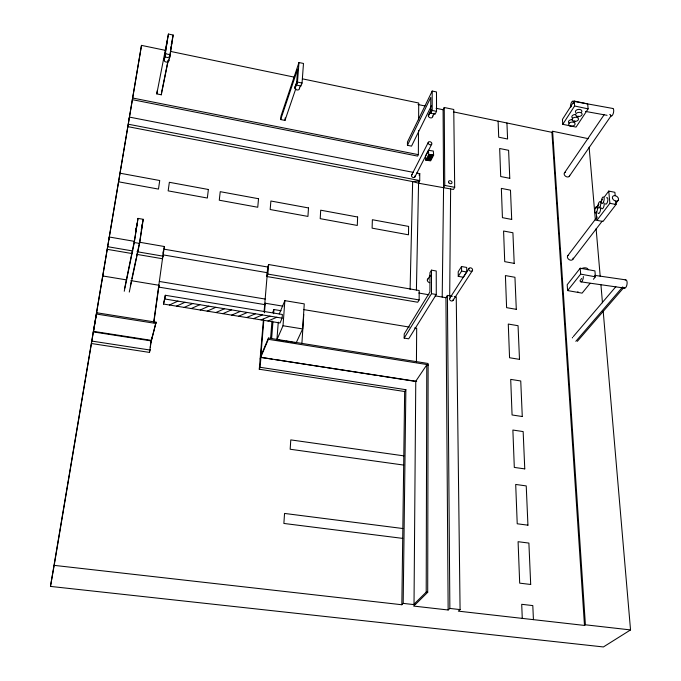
<?xml version="1.0" encoding="UTF-8"?>
<svg xmlns="http://www.w3.org/2000/svg" width="681" height="681" viewBox="0 0 681 681"><rect width="100%" height="100%" fill="white"/><g stroke="black" fill="none" stroke-linecap="round" stroke-linejoin="round"><path stroke-width="1.02" d="M407.434 145.308L407.476 141.946L432.188 91.05L436.487 91.952L436.538 111.344L435.108 114.195L430.767 113.301L430.784 97.383L407.434 145.308L411.528 146.126L431.388 105.785M404.165 338.082L431.49 293.681L431.499 270.153L436.232 270.987L436.283 294.507L408.702 338.823L404.165 338.082L404.225 333.979L429.941 291.962L429.958 272.732L431.499 270.153M428.119 365.11L427.702 592.308L415.478 604.37L414.022 604.2L426.204 592.138L426.774 364.888L428.136 365.084M432.605 116.042A2.324 1.702 26.9 0 1 431.311 117.898A2.324 1.702 26.9 0 1 428.553 116.57L428.366 115.098L430.775 110.228M414.014 604.617L415.768 381.249L426.774 364.888M416.431 362.266L416.687 328.302L414.593 327.953M452.32 296.252L447.408 295.401L449.86 608.431L448.149 609.989L413.673 606.081L415.044 604.319M165.381 50.343L141.495 45.38L132.369 99.664L417.615 156.111L418.347 154.647L418.526 130.411M418.611 119.873L418.73 103.018L302.441 78.843M416.406 289.995L418.602 181.103M132.369 99.664L127.849 126.64L412.652 181.58L418.585 183.223L419.717 180.567L419.768 173.621L416.636 173.017M419.138 299.929L419.198 290.532L268.646 264.534L267.693 267.012L266.892 276.537L417.734 302.245L419.138 299.929L267.846 274.077L266.892 276.537M449.69 296.226L450.626 188.909M603.196 311.26L630.538 629.925L603.4 646.95L50.462 586.409L54.182 565.366L401.841 604.745L403.178 603.383L405.867 389.694L260.099 367.289L259.265 369.238L404.65 391.515L405.867 389.694M442.207 297.069L443.578 187.547L443.093 109.735L444.233 107.496L453.75 109.471L454.695 187.326L453.495 189.463L418.585 183.223M401.841 604.745L404.65 391.515M410.098 289.416L412.652 181.58L419.53 180.925M294.175 342.449L296.201 342.773L302.653 328.932L304.262 303.879L284.871 300.653L279.227 313.967M301.904 343.462L303.76 314.443M282.121 318.138L282.394 314.486L165.313 295.282L163.491 304.041L280.044 322.964L282.121 318.138L164.811 298.985L163.491 304.041M279.968 340.185L276.92 339.708L283.015 325.748L284.871 300.653M280.674 119.558L297.682 69.036L296.448 85.099L301.011 86.036L302.049 83.022L303.488 63.469L298.968 62.516L280.955 116.17L280.674 119.558L284.973 120.418L295.775 88.768M296.448 85.099L297.478 82.078L298.968 62.516M299.385 88.13A2.401 1.779 21 0 1 297.861 89.986A2.401 1.779 21 0 1 295.018 88.624L294.941 87.134L296.907 81.677A2.409 1.788 21.1 0 1 297.308 81.379M276.92 339.708L278.265 322.147M270.578 338.525L271.983 320.904M271.617 338.636L272.928 322.002M273.592 313.694L273.915 309.532L281.125 310.715M284.973 120.418L285.177 117.873M268.348 339.325L268.45 338.065L428.06 363.484L428.06 364.727L268.348 339.325L260.704 357.346L272.272 359.142M259.265 369.238L263.462 319.236M264.083 311.924L267.854 267.046L163.823 249.135L164.453 246.539L139.494 242.232M263.828 320.155L260.704 357.346L416.695 381.394M264.441 312.749L265.241 303.232L282.998 306.169M260.099 367.289L260.942 357.167L260.125 358.947M267.846 274.077L268.646 264.534M164.811 298.985L165.313 295.282M163.04 253.026L163.321 251.059M54.182 565.366L91.433 343.513L149.505 352.409L149.922 349.387M150.203 347.361L150.62 344.339M150.91 342.288L151.199 340.202M153.651 322.496L155.387 309.991M155.677 307.906L162.895 255.835M163.159 253.911L163.559 251.042M149.505 352.409L151.812 337.248M153.829 322.692L159.013 285.279L130.897 280.623M136.43 254.302L162.487 258.746L164.453 246.539M150.765 343.326L156.077 322.19L96.728 312.758L93.271 332.626M167.271 40.758L164.793 56.932L169.569 57.919L169.833 56.2M169.569 57.919L173.178 35.046L168.445 34.05L156.792 93.893L161.286 94.795L168.224 60.473M161.286 94.795L161.669 92.233M142.533 223.019L139.665 241.908L136.634 256.209M129.271 292.072L139.605 243.432L143.265 219.316L138.005 218.388L134.37 240.989L124.691 288.08M168.675 59.766A2.494 1.839 15.3 0 1 167.407 62.073A2.494 1.839 15.3 0 1 164.181 60.72L165.534 53.484A2.503 1.839 15.3 0 1 165.977 53.186M164.036 60.32L168.445 34.05M156.792 93.893L157.32 90.479M124.248 291.255L134.276 242.513L138.005 218.388M91.433 343.513L127.849 126.64M96.728 312.758L96.506 314.043L155.898 323.466M50.462 586.409L141.495 45.38M129.032 119.55L129.458 117.106L413.503 172.404M108.866 239.661L109.326 237.022L134.293 241.329M102.465 277.797L102.788 275.967L126.734 279.934M161.806 91.382L168.011 60.652M171.314 44.265L173.178 35.046M170.531 49.032L170.957 46.946M171.374 44.869L171.799 42.792L169.961 55.348A2.503 1.839 15.3 0 0 169.944 54.855M168.862 60.745L169.773 56.242M135.936 229.276L136.932 224.364M142.652 222.21L143.265 219.316M141.256 229.863L141.878 226.926M130.343 285.833L131.424 280.725M131.859 278.682L136.2 258.252M159.013 285.279L158.562 287.067L264.696 304.603L265.241 303.232M296.644 82.061L296.771 83.491A2.409 1.788 21.1 0 0 297.112 83.942M156.077 322.19L151.378 340.364L93.484 331.358M428.749 157.498L428.809 157.958L429.064 157.464M294.856 88.224L296.601 83.082M165.219 53.876L165.253 55.314M299.427 88.615L300.602 85.193M428.57 157.473L428.315 158.162L427.6 158.009L428.051 158.664L429.268 158.843L429.6 157.626M272.647 312.613L273.915 309.532M260.806 356.103L268.45 338.065M428.366 116.17L430.775 111.309M430.767 113.301L432.188 110.441L432.188 91.05M432.682 116.519L434.291 113.284M411.673 175.068L428.366 142.252M428.434 150.322L425.489 156.068L425.787 160.163L430.647 160.861L433.635 155.14L433.32 151.037L428.434 150.322L428.749 154.425L425.787 160.163M414.857 177.009L431.677 144.261A1.941 1.447 27.4 0 0 429.898 141.716A1.941 1.447 27.4 0 0 428.485 143.793A1.941 1.447 27.4 0 0 431.677 144.261M419.019 175.068L419.768 173.621M426.987 159.856L427.974 157.949L431.022 158.392L430.026 160.29L426.987 159.856L426.91 158.835L429.949 159.269L430.613 158.001M432.597 155.523L431.601 157.43L428.553 156.996L429.541 155.081L432.597 155.523L432.52 154.493M429.251 157.49L428.996 157.983L429.43 157.6M431.601 157.43L432.188 155.132M443.578 187.547L444.761 185.411L444.233 107.496M428.366 115.098L428.553 114.774A2.324 1.702 26.9 0 1 429.362 114.289M427.336 280.112L429.949 275.737M461.539 266.518L458.202 271.804L458.262 276.341L463.378 277.244L466.757 271.991L466.681 267.437L461.539 266.518L461.607 271.072L458.262 276.341M448.149 609.989L445.944 297.708L447.408 295.401M454.287 296.593L456.244 296.925L460.084 609.597L458.339 611.138L584.485 625.43L551.925 132.327L552.606 131.254L588.393 138.694M574.211 101.043L562.429 119.422L562.778 124.317L576.049 127.1L588.112 108.866L587.677 103.929L574.211 101.043L574.602 105.981L562.778 124.317M571.521 105.853L570.482 107.462A3.916 1.413 -78.2 0 1 571.87 101.775A3.916 1.413 -78.2 0 1 573.64 103.469M449.792 298.184L468.971 268.391M453.044 300.423L472.359 270.706A2.052 1.617 32.4 0 0 470.631 267.829A2.052 1.617 32.4 0 0 469.005 270.11A2.052 1.617 32.4 0 0 472.359 270.706M564.558 172.736L604.251 114.587M294.941 87.134L295.162 86.81A2.401 1.779 21 0 1 296.056 86.325M569.248 176.362L611.002 115.94M142.082 225.947L142.133 224.151M595.875 208.275L598.939 204.181M600.778 201.729L602.617 199.278M604.456 196.818L608.746 191.089L614.866 192.306L615.198 195.694M567.69 255.818L597.135 217.001M615.718 201.074L616.05 204.496L602.966 221.504L596.922 220.338L609.895 203.296L608.746 191.089M572.849 259.316L602.259 221.053M615.045 204.411L618.246 200.248M593.415 279.253L595.415 276.801L594.93 270.902L580.203 268.212L567.205 284.735L567.605 290.574L582.093 293.145L590.087 283.339M567.605 290.574L580.655 274.128L580.203 268.212M581.659 278.478L580.008 280.717A4.214 1.685 -81.3 0 0 582 281.27A4.214 1.685 -81.3 0 0 583.353 276.529M573.342 336.533L615.862 286.675M575.828 341.309L622.749 286.897M577.343 341.317L623.66 287.731M584.485 625.43L585.405 624.8L630.538 629.925M169.416 305.003L177.903 301.121M176.49 306.152L185.002 302.279M184.202 307.403L192.749 303.547M191.242 308.544L199.814 304.696M200.188 310L208.795 306.169M207.186 311.132L215.817 307.31M215.86 312.545L224.534 308.731M222.823 313.669L231.514 309.872M231.702 315.116L240.427 311.328M238.614 316.239L247.373 312.468M246.641 317.542L255.426 313.779M253.519 318.657L262.338 314.911M261.104 319.891L269.948 316.154M267.948 320.998L276.826 317.269M430.715 155.098L431.396 155.047L430.673 155.191M449.86 608.431L460.084 609.597M403.178 603.383L415.044 604.728M426.204 592.138L427.702 592.308M402.718 538.39L283.875 523.451L284.547 513.44L402.846 528.524M403.68 465.072L290.166 449.239L290.787 439.892L403.799 455.853M581.072 281.874L624.732 288.131M431.524 156.409L428.477 155.966L428.553 156.996M428.749 154.425L433.635 155.14M430.349 154.927C428.511 155.881 431.32 156.366 430.962 155.013M594.53 275.337L625.703 279.857M91.858 341.079L150.118 350.043M274.366 359.474L324.828 367.323M326.931 367.646L377.385 375.495M379.487 375.818L416.278 381.539M93.391 331.928L151.378 340.934M281.994 340.509L284.028 340.832M286.054 341.155L288.08 341.479M290.115 341.802L292.14 342.126M283.015 325.748L302.653 328.932M159.337 281.457L265.164 299.053M303.888 309.634L409.375 327.084M107.249 249.331L132.259 253.596M418.824 293.034L428.987 294.788M435.091 295.843L445.944 297.708M163.031 254.864L267.216 272.689M107.7 246.701L132.795 250.991M136.983 251.706L163.125 256.175M431.49 293.681L436.283 294.507M134.276 242.513L139.605 243.432M461.607 271.072L466.757 271.991M585.541 111.437L607.052 115.31M572.874 101.222L612.857 108.475M580.655 274.128L595.415 276.801M118.579 181.81L158.477 189.097L159.729 180.516L120.026 173.204M128.266 124.206L419.717 180.567M444.761 185.411L454.695 187.326M609.895 203.296L616.05 204.496M132.659 98.021L418.347 154.647M170.565 51.424L294.132 77.115M418.015 104.525L425.038 105.981M436.07 108.27L443.093 109.735M453.631 111.922L551.925 132.327M165.423 53.748L170.216 54.744M297.478 82.078L302.049 83.022M432.188 110.441L436.538 111.344M574.602 105.981L588.112 108.866M429.898 154.834L430.469 155.064M429.856 154.927L430.418 155.149M624.102 287.833L624.273 288.003A4.18 1.813 -81.2 0 0 627.065 283.926A4.18 1.813 -81.2 0 0 625.209 280.019M610.534 115.327L611.155 116.042A3.882 1.524 -77.8 0 0 613.581 112.178A3.882 1.524 -77.8 0 0 612.449 108.5M596.309 213.306L596.922 220.338M589.116 147.164L595.39 220.21M596.113 228.68L600.199 276.324M600.931 284.794L602.472 302.79M429.949 159.269L430.026 160.29M552.606 131.254L585.405 624.8M533.427 619.642L532.806 605.588L521.714 604.302L522.267 618.382M506.928 122.98L507.592 139.009L498.705 137.196L498.117 121.15M573.138 258.099A3.116 2.349 35.6 0 1 569.333 259.759A3.116 2.349 35.6 0 1 568.107 255.375M453.223 299.18A1.975 1.583 32.6 0 1 452.073 300.993A1.975 1.583 32.6 0 1 449.732 299.725A1.975 1.583 32.6 0 1 450.473 297.691M606.567 197.831A3.345 1.277 -77.6 0 1 607.716 201.048A3.345 1.277 -77.6 0 1 605.332 203.883M604.081 203.04A3.328 1.268 -77.7 0 1 603.383 207.637A3.328 1.268 -77.7 0 1 601.485 208.02M600.446 207.833A3.303 1.251 -77.8 0 1 599.757 212.404A3.303 1.251 -77.8 0 1 597.892 212.761M569.657 175.306A2.971 2.154 33 0 1 567.307 176.958A2.971 2.154 33 0 1 564.285 174.625A2.971 2.154 33 0 1 565.596 172.174M610.482 114.689A3.192 2.196 32.7 0 1 609.725 114.553M578.263 116.128A3.243 2.06 -6.8 0 1 578.007 117.2M572.457 117.983A3.243 2.06 -6.8 0 1 572.295 115.693A3.243 2.06 -6.8 0 1 575.539 114.493M574.687 120.733A3.218 2.043 -6.5 0 1 574.636 122.299M569.12 123.074A3.218 2.043 -6.5 0 1 568.95 120.809A3.218 2.043 -6.5 0 1 572.176 119.618M575.607 112.45A3.26 2.086 -7 0 1 578.705 109.377A3.26 2.086 -7 0 1 581.591 112.11M581.71 268.689A3.541 1.898 -4.6 0 1 585.907 267.905A3.541 1.898 -4.6 0 1 587.958 269.821M577.888 291.655A3.482 2.656 37 0 1 578.058 292.43M572.338 337.921A3.26 2.537 39 0 1 572.653 337.333M431.311 112.152A2.332 1.711 26.9 0 1 430.954 111.71L430.954 109.905A2.332 1.711 26.9 0 1 431.311 109.607M429.745 282.675A2.537 2.034 30.9 0 1 427.413 280.683A2.537 2.034 30.9 0 1 428.545 278.478M430.034 276.307A2.554 2.043 30.9 0 1 430.034 275.201M137.128 225.53A2.741 2.222 12.4 0 1 137.111 223.819M136.481 230.961A2.724 2.213 12.3 0 1 136.464 228.246M414.959 175.894A1.873 1.43 27.3 0 1 413.971 177.545A1.873 1.43 27.3 0 1 411.69 176.456A1.873 1.43 27.3 0 1 412.286 174.608M169.492 56.191A2.503 1.839 15.3 0 1 169.05 56.489M408.6 226.407L408.498 234.8L372.107 228.152L372.371 219.725L408.6 226.407M357.619 217.009L357.295 225.445L320.206 218.661L320.7 210.199L357.619 217.009M308.493 207.943L307.94 216.422L270.161 209.518L270.893 201.014L308.493 207.943M258.533 198.733L257.75 207.245L219.273 200.214L220.235 191.676L258.533 198.733M208.369 189.488L207.347 198.035L168.156 190.867L169.356 182.295L208.369 189.488M530.695 584.468L519.688 583.149L518.088 541.701L528.89 543.08L530.695 584.468M527.937 525.179L517.22 523.774L515.696 484.446L526.234 485.911L527.937 525.179M524.762 468.894L514.308 467.413L512.878 430.043L523.153 431.575L524.762 468.894M522.276 416.525L512.069 414.967L510.707 379.385L520.744 380.977L522.276 416.525M519.492 359.364L509.558 357.746L508.281 324.054L518.054 325.705L519.492 359.364M516.3 309.336L506.604 307.659L505.404 275.575L514.947 277.278L516.3 309.336M514.206 263.368L504.723 261.649L503.582 231.021L512.912 232.757L514.206 263.368M511.703 219.427L502.433 217.665L501.352 188.39L510.478 190.169L511.703 219.427M509.78 178.32L500.705 176.532L499.667 148.501L508.605 150.305L509.78 178.32M612.568 198.503A3.354 2.409 35.1 0 0 617.812 200.716A3.354 2.409 35.1 0 0 615.99 195.941A3.354 2.409 35.1 0 0 612.568 198.503M599.961 206.964A3.328 1.26 -77.7 0 0 600.191 201.653A3.328 1.26 -77.7 0 0 597.961 205.977A3.328 1.26 -77.7 0 0 599.961 206.964M603.375 202.291A3.345 1.268 -77.6 0 0 603.587 196.954A3.345 1.268 -77.6 0 0 601.34 201.321A3.345 1.268 -77.6 0 0 603.375 202.291M596.726 211.808A3.303 1.243 -77.9 0 0 596.948 206.522A3.303 1.243 -77.9 0 0 594.743 210.812A3.303 1.243 -77.9 0 0 596.726 211.808M569.878 125.874A3.226 2.034 -6.5 0 0 575.062 124.231A3.226 2.034 -6.5 0 0 570.721 122.316A3.226 2.034 -6.5 0 0 569.878 125.874M573.249 121.09A3.243 2.06 -6.7 0 0 578.467 119.43A3.243 2.06 -6.7 0 0 574.109 117.49A3.243 2.06 -6.7 0 0 573.249 121.09M576.824 116.213A3.269 2.077 -7 0 0 582.085 114.536A3.269 2.077 -7 0 0 577.701 112.578A3.269 2.077 -7 0 0 576.824 116.213M448.805 182.763A1.856 1.405 29 0 0 451.843 183.189A1.856 1.405 29 0 0 450.132 180.72A1.856 1.405 29 0 0 448.805 182.763"/></g></svg>
